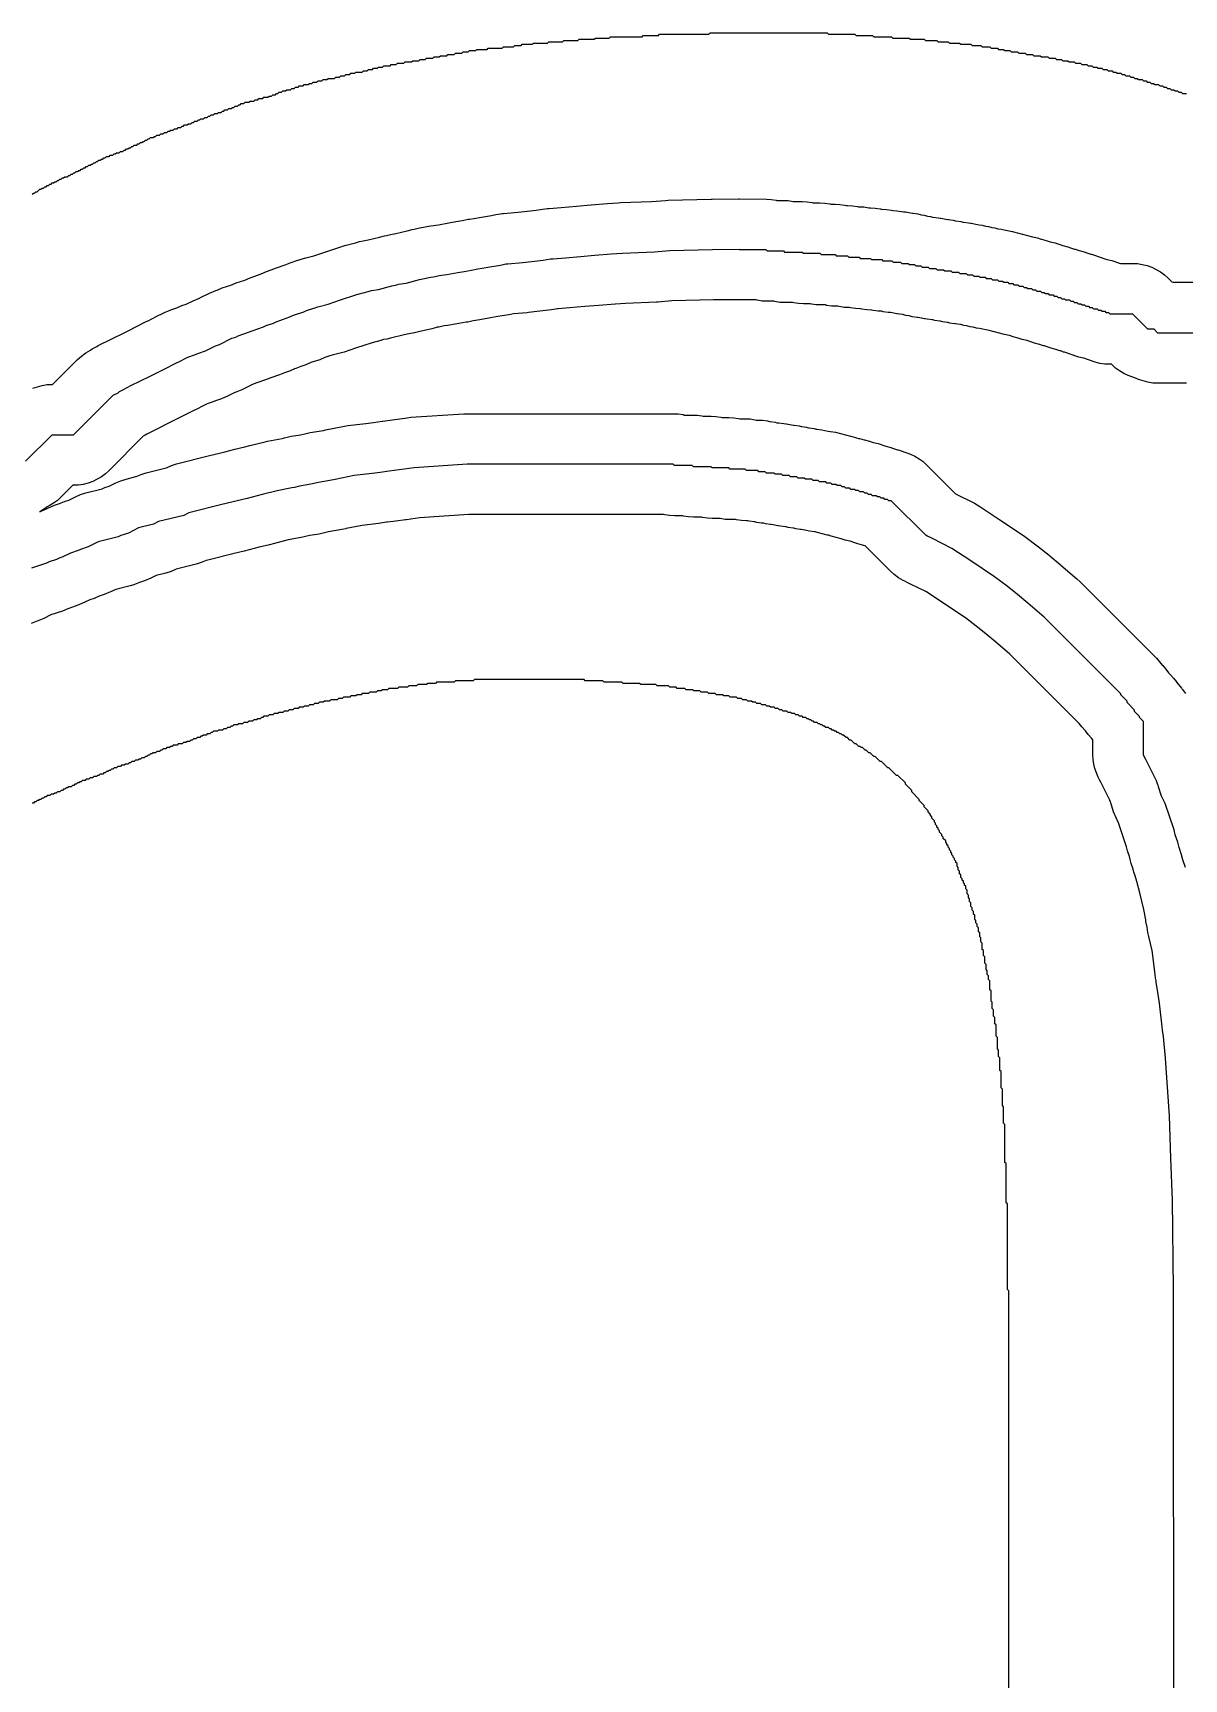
# Model space of a CAD drawing. Header units: millimetres. Extents: x 0 to 1800, y 0 to 406.
# Drawn here: x 601.1 to 692.4, y 185.8 to 316.4 of the extents above; entities that cross this region are included whole.
import ezdxf

# ---------------------------------------------------------------- set-up
doc = ezdxf.new("R2010")
doc.units = ezdxf.units.MM
for name, color, linetype in [('CENTERLINE', 1, 'Continuous'), ('GROOVE_8MM', 3, 'Continuous'), ('OUTLINE', 7, 'Continuous')]:
    doc.layers.add(name, color=color, linetype=linetype)

msp = doc.modelspace()

# ---------------------------------------------------------------- linework, layer by layer
at = {"layer": 'CENTERLINE'}
for points in [[(600.48, 282.42), (602.58, 284.52), (604.28, 284.52), (607.42, 287.66), (607.82, 287.86), (607.92, 287.96), (608.04, 288.02), (608.24, 288.12), (608.84, 288.42), (610.36, 289.18), (610.36, 289.18), (611.84, 289.92), (612.04, 290.02), (612.24, 290.12), (612.84, 290.42), (613.04, 290.52), (613.24, 290.62), (613.36, 290.68), (613.96, 290.88), (614.16, 290.98), (614.76, 291.18), (615.56, 291.58), (615.86, 291.68), (616.86, 292.18), (617.16, 292.28), (617.36, 292.38), (618.26, 292.68), (618.46, 292.78), (619.36, 293.08), (619.56, 293.18), (620.16, 293.38), (620.36, 293.48), (620.66, 293.58), (620.86, 293.68), (621.46, 293.88), (621.66, 293.98), (622.56, 294.28), (622.76, 294.38), (623.36, 294.58), (623.36, 294.58), (623.38, 294.58), (623.68, 294.68), (624.48, 294.88), (625.4, 295.19), (626.86, 295.68), (626.88, 295.68), (627.68, 295.88), (627.93, 295.97), (628.48, 296.06), (629.54, 296.33), (629.94, 296.43), (630.08, 296.46), (630.68, 296.56), (631.74, 296.83), (632.14, 296.93), (632.28, 296.96), (632.48, 296.99), (632.98, 297.09), (633.31, 297.15), (633.91, 297.25), (634.78, 297.39), (635.28, 297.49), (635.88, 297.59), (636.38, 297.69), (636.71, 297.75), (637.31, 297.85), (638.18, 297.99), (638.6, 298.08), (638.75, 298.09), (639.95, 298.19), (641.55, 298.37), (642.15, 298.47), (642.35, 298.49), (643.32, 298.57), (644.52, 298.67), (645.66, 298.77), (646.96, 298.87), (647.84, 298.94), (650.38, 299.04), (651.57, 299.13), (655, 299.22), (657.1, 299.24), (657.12, 299.22), (659.22, 299.22), (659.32, 299.12), (660.62, 299.12), (660.72, 299.02), (662.12, 299.02), (662.22, 298.92), (663.52, 298.92), (663.62, 298.82), (664.72, 298.82), (664.82, 298.72), (665.72, 298.72), (665.82, 298.62), (666.62, 298.62), (666.72, 298.52), (667.52, 298.52), (667.62, 298.42), (668.42, 298.42), (668.52, 298.32), (669.22, 298.32), (669.32, 298.22), (669.92, 298.22), (670.02, 298.12), (670.52, 298.12), (670.62, 298.02), (671.02, 298.02), (671.12, 297.92), (671.52, 297.92), (671.62, 297.82), (672.12, 297.82), (672.22, 297.72), (672.72, 297.72), (672.82, 297.62), (673.32, 297.62), (673.42, 297.52), (673.92, 297.52), (674.02, 297.42), (674.52, 297.42), (674.62, 297.32), (675.12, 297.32), (675.22, 297.22), (675.62, 297.22), (675.72, 297.12), (676.12, 297.12), (676.22, 297.02), (676.62, 297.02), (676.72, 296.92), (677.12, 296.92), (677.22, 296.82), (677.62, 296.82), (677.72, 296.72), (678.02, 296.72), (678.12, 296.62), (678.42, 296.62), (678.52, 296.52), (678.82, 296.52), (678.92, 296.42), (679.22, 296.42), (679.32, 296.32), (679.62, 296.32), (679.72, 296.22), (679.92, 296.22), (680.02, 296.12), (680.32, 296.12), (680.42, 296.02), (680.62, 296.02), (680.72, 295.92), (681.02, 295.92), (681.12, 295.82), (681.32, 295.82), (681.42, 295.72), (681.62, 295.72), (681.72, 295.62), (682.02, 295.62), (682.12, 295.52), (682.32, 295.52), (682.42, 295.42), (682.62, 295.42), (682.72, 295.32), (682.92, 295.32), (683.02, 295.22), (683.32, 295.22), (683.42, 295.12), (683.62, 295.12), (683.72, 295.02), (683.92, 295.02), (684.02, 294.92), (684.22, 294.92), (684.32, 294.82), (684.52, 294.82), (684.62, 294.72), (684.82, 294.72), (684.92, 294.62), (685.12, 294.62), (685.22, 294.52), (685.52, 294.52), (685.62, 294.42), (685.82, 294.42), (685.92, 294.32), (686.12, 294.32), (686.22, 294.22), (686.42, 294.22), (686.52, 294.12), (688.32, 294.12), (689.52, 292.92), (690.02, 292.92), (690.32, 292.62), (693.47, 292.62)], [(692.52, 250.19), (692.32, 250.79), (692.22, 251.19), (692.02, 251.79), (691.92, 252.19), (691.72, 252.79), (691.62, 253.19), (690.93, 255.26), (690.63, 255.86), (690.39, 256.58), (690.39, 256.64), (690.33, 256.76), (690.23, 257.06), (689.49, 258.55), (689.39, 258.75), (689.29, 258.95), (689.19, 259.14), (689.19, 261.78), (688.89, 262.08), (688.89, 262.18), (688.49, 262.58), (688.49, 262.68), (687.89, 263.28), (687.89, 263.38), (687.39, 263.88), (687.39, 263.98), (681.32, 270.05), (680.03, 271.16), (679.21, 271.84), (678.37, 272.52), (677.37, 273.26), (675.49, 274.51), (675.49, 274.51), (673.99, 275.51), (672.44, 276.29), (672.24, 276.39), (672.04, 276.49), (671.92, 276.55), (669.18, 279.29), (668.98, 279.29), (668.88, 279.39), (668.68, 279.39), (668.58, 279.49), (668.38, 279.49), (668.28, 279.59), (668.08, 279.59), (667.98, 279.69), (667.68, 279.69), (667.58, 279.79), (667.38, 279.79), (667.28, 279.89), (667.08, 279.89), (666.98, 279.99), (666.68, 279.99), (666.58, 280.09), (666.38, 280.09), (666.28, 280.19), (665.98, 280.19), (665.88, 280.29), (665.58, 280.29), (665.48, 280.39), (665.28, 280.39), (665.18, 280.49), (664.88, 280.49), (664.78, 280.59), (664.48, 280.59), (664.38, 280.69), (664.08, 280.69), (663.98, 280.79), (663.48, 280.79), (663.38, 280.89), (662.98, 280.89), (662.88, 280.99), (662.38, 280.99), (662.28, 281.09), (661.78, 281.09), (661.68, 281.19), (661.18, 281.19), (661.08, 281.29), (660.58, 281.29), (660.48, 281.39), (659.98, 281.39), (659.88, 281.49), (659.28, 281.49), (659.18, 281.59), (658.68, 281.59), (658.58, 281.69), (657.68, 281.69), (657.58, 281.79), (656.38, 281.79), (656.28, 281.89), (654.98, 281.89), (654.88, 281.99), (653.48, 281.99), (653.38, 282.09), (651.98, 282.09), (651.88, 282.19), (635.53, 282.19), (631.32, 281.91), (630.13, 281.74), (629.33, 281.64), (628.63, 281.54), (627.98, 281.46), (626.56, 281.29), (625.05, 280.98), (624.92, 280.95), (623.72, 280.75), (623.12, 280.6), (622.22, 280.45), (621.82, 280.35), (621.62, 280.32), (620.45, 280.08), (619.26, 279.78), (618.86, 279.68), (618.06, 279.48), (617.26, 279.28), (616.86, 279.18), (616.06, 278.98), (613.44, 278.33), (613.04, 278.13), (611.04, 277.63), (610.64, 277.43), (609.44, 277.13), (608.64, 276.73), (608.04, 276.53), (607.84, 276.43), (607.82, 276.43), (606.24, 276.03), (605.44, 275.63), (604.84, 275.43), (604.64, 275.33), (604.04, 275.13), (603.44, 274.83), (603.14, 274.73), (602.94, 274.63), (602.34, 274.43), (602.14, 274.33), (600.94, 273.93)]]:
    msp.add_lwpolyline(points, dxfattribs=at)
at = {"layer": 'GROOVE_8MM'}
for points in [[(601.05, 288.21), (601.42, 288.34), (601.8, 288.44), (602.19, 288.5), (602.58, 288.52), (602.62, 288.52), (604.59, 290.49), (604.91, 290.77), (605.26, 291.03), (605.63, 291.24), (605.65, 291.25), (605.76, 291.33), (606.13, 291.54), (606.25, 291.6), (606.45, 291.7), (607.05, 292), (608.57, 292.75), (610.05, 293.5), (610.25, 293.6), (610.45, 293.7), (611.05, 294), (611.25, 294.1), (611.45, 294.2), (611.57, 294.25), (612.09, 294.47), (612.48, 294.6), (612.89, 294.77), (613.22, 294.88), (613.77, 295.15), (614.29, 295.37), (614.32, 295.38), (615.07, 295.75), (615.59, 295.97), (615.68, 296), (616.09, 296.17), (616.78, 296.4), (617.19, 296.57), (617.88, 296.8), (618.29, 296.97), (618.68, 297.1), (619.09, 297.27), (619.18, 297.3), (619.59, 297.47), (619.98, 297.6), (620.39, 297.77), (621.08, 298), (621.49, 298.17), (622.09, 298.37), (622.09, 298.37), (622.12, 298.38), (622.43, 298.48), (622.71, 298.57), (623.36, 298.73), (624.14, 298.99), (625.59, 299.47), (625.62, 299.48), (625.91, 299.57), (626.56, 299.73), (626.67, 299.76), (626.97, 299.85), (627.27, 299.91), (627.67, 299.98), (628.57, 300.21), (628.97, 300.31), (629.11, 300.34), (629.43, 300.41), (629.87, 300.48), (630.77, 300.71), (631.17, 300.81), (631.31, 300.84), (631.63, 300.91), (631.76, 300.93), (632.2, 301.02), (632.32, 301.04), (632.65, 301.09), (633.25, 301.19), (634.06, 301.33), (634.5, 301.42), (634.62, 301.44), (635.16, 301.53), (635.6, 301.62), (635.72, 301.64), (636.05, 301.69), (636.65, 301.79), (637.46, 301.93), (637.81, 302), (638.16, 302.05), (638.31, 302.07), (638.42, 302.08), (639.57, 302.18), (641, 302.33), (641.49, 302.42), (641.71, 302.45), (641.91, 302.47), (642.02, 302.48), (642.99, 302.56), (644.19, 302.66), (645.33, 302.76), (645.36, 302.76), (646.65, 302.86), (647.51, 302.93), (647.68, 302.94), (650.15, 303.03), (651.26, 303.12), (651.47, 303.13), (654.9, 303.22), (654.96, 303.22), (657.05, 303.24), (657.14, 303.24), (659.27, 303.21), (659.65, 303.19), (660.04, 303.13), (660.1, 303.12), (660.62, 303.12), (661.01, 303.1), (661.4, 303.04), (661.49, 303.02), (662.12, 303.02), (662.51, 303), (662.9, 302.94), (662.99, 302.92), (663.52, 302.92), (663.91, 302.9), (664.3, 302.84), (664.39, 302.82), (664.72, 302.82), (665.11, 302.8), (665.5, 302.74), (665.59, 302.72), (665.72, 302.72), (666.11, 302.7), (666.5, 302.64), (666.59, 302.62), (666.62, 302.62), (667.01, 302.6), (667.4, 302.54), (667.49, 302.52), (667.52, 302.52), (667.91, 302.5), (668.3, 302.44), (668.39, 302.42), (668.42, 302.42), (668.81, 302.4), (669.2, 302.34), (669.31, 302.31), (669.61, 302.3), (670, 302.24), (670.14, 302.2), (670.31, 302.2), (670.7, 302.14), (670.86, 302.1), (670.91, 302.1), (671.3, 302.04), (671.55, 301.97), (671.8, 301.94), (672.05, 301.87), (672.3, 301.84), (672.46, 301.8), (672.51, 301.8), (672.9, 301.74), (673.06, 301.7), (673.11, 301.7), (673.5, 301.64), (673.66, 301.6), (673.71, 301.6), (674.1, 301.54), (674.26, 301.5), (674.31, 301.5), (674.7, 301.44), (674.86, 301.4), (674.91, 301.4), (675.3, 301.34), (675.46, 301.3), (675.51, 301.3), (675.9, 301.24), (676.15, 301.17), (676.4, 301.14), (676.65, 301.07), (676.9, 301.04), (677.15, 300.97), (677.4, 300.94), (677.65, 300.87), (677.9, 300.84), (678.15, 300.77), (678.4, 300.74), (678.78, 300.64), (678.79, 300.64), (678.8, 300.64), (679.18, 300.54), (679.19, 300.54), (679.2, 300.54), (679.58, 300.44), (679.59, 300.44), (679.6, 300.44), (679.98, 300.34), (679.99, 300.34), (680, 300.34), (680.38, 300.24), (680.39, 300.24), (680.4, 300.24), (680.78, 300.14), (681.01, 300.06), (681.08, 300.04), (681.09, 300.04), (681.1, 300.04), (681.48, 299.94), (681.71, 299.86), (681.78, 299.84), (681.79, 299.84), (681.8, 299.84), (682.18, 299.74), (682.41, 299.66), (682.48, 299.64), (682.71, 299.56), (682.78, 299.54), (682.79, 299.54), (682.8, 299.54), (683.18, 299.44), (683.41, 299.36), (683.48, 299.34), (683.71, 299.26), (683.78, 299.24), (684.01, 299.16), (684.08, 299.14), (684.09, 299.14), (684.1, 299.14), (684.48, 299.04), (684.71, 298.96), (684.78, 298.94), (685.01, 298.86), (685.08, 298.84), (685.31, 298.76), (685.38, 298.74), (685.61, 298.66), (685.68, 298.64), (685.91, 298.56), (685.98, 298.54), (686.21, 298.46), (686.28, 298.44), (686.29, 298.44), (686.3, 298.44), (686.68, 298.34), (686.91, 298.26), (686.98, 298.24), (687.21, 298.16), (687.28, 298.14), (687.36, 298.12), (688.32, 298.12), (688.71, 298.1), (689.1, 298.04), (689.48, 297.94), (689.85, 297.81), (690.21, 297.64), (690.54, 297.44), (690.86, 297.21), (691.15, 296.94), (691.44, 296.65), (691.54, 296.62), (693.47, 296.62)], [(692.62, 288.62), (690.32, 288.62), (689.93, 288.63), (689.54, 288.69), (689.16, 288.79), (688.79, 288.92), (688.52, 289.05), (688.36, 289.09), (687.99, 289.22), (687.64, 289.39), (687.3, 289.59), (686.98, 289.82), (686.69, 290.09), (686.66, 290.12), (686.52, 290.12), (686.13, 290.13), (685.74, 290.19), (685.36, 290.29), (685.13, 290.37), (685.06, 290.39), (684.83, 290.47), (684.76, 290.49), (684.53, 290.57), (684.46, 290.59), (684.45, 290.59), (684.44, 290.59), (684.06, 290.69), (683.83, 290.77), (683.76, 290.79), (683.53, 290.87), (683.46, 290.89), (683.23, 290.97), (683.16, 290.99), (682.93, 291.07), (682.86, 291.09), (682.63, 291.17), (682.56, 291.19), (682.33, 291.27), (682.26, 291.29), (682.25, 291.29), (682.24, 291.29), (681.86, 291.39), (681.63, 291.47), (681.56, 291.49), (681.33, 291.57), (681.26, 291.59), (681.03, 291.67), (680.96, 291.69), (680.95, 291.69), (680.94, 291.69), (680.56, 291.79), (680.33, 291.87), (680.26, 291.89), (680.03, 291.97), (679.96, 291.99), (679.95, 291.99), (679.94, 291.99), (679.56, 292.09), (679.33, 292.17), (679.26, 292.19), (679.25, 292.19), (679.24, 292.19), (678.86, 292.29), (678.63, 292.37), (678.56, 292.39), (678.55, 292.39), (678.54, 292.39), (678.16, 292.49), (678.15, 292.49), (678.14, 292.49), (677.76, 292.59), (677.75, 292.59), (677.74, 292.59), (677.36, 292.69), (677.35, 292.69), (677.34, 292.69), (676.96, 292.79), (676.95, 292.79), (676.94, 292.79), (676.69, 292.86), (676.44, 292.89), (676.19, 292.96), (675.94, 292.99), (675.69, 293.06), (675.44, 293.09), (675.19, 293.16), (674.94, 293.19), (674.69, 293.26), (674.44, 293.29), (674.28, 293.33), (674.23, 293.33), (673.84, 293.39), (673.68, 293.43), (673.63, 293.43), (673.24, 293.49), (673.08, 293.53), (673.03, 293.53), (672.64, 293.59), (672.48, 293.63), (672.43, 293.63), (672.04, 293.69), (671.88, 293.73), (671.83, 293.73), (671.44, 293.79), (671.28, 293.83), (671.23, 293.83), (670.84, 293.89), (670.59, 293.96), (670.34, 293.99), (670.09, 294.06), (669.84, 294.09), (669.68, 294.13), (669.63, 294.13), (669.24, 294.19), (669.11, 294.23), (668.93, 294.23), (668.54, 294.29), (668.43, 294.32), (668.13, 294.33), (667.74, 294.39), (667.65, 294.42), (667.62, 294.42), (667.23, 294.43), (666.84, 294.49), (666.75, 294.52), (666.72, 294.52), (666.33, 294.53), (665.94, 294.59), (665.85, 294.62), (665.82, 294.62), (665.43, 294.63), (665.04, 294.69), (664.95, 294.72), (664.82, 294.72), (664.43, 294.73), (664.04, 294.79), (663.95, 294.82), (663.62, 294.82), (663.23, 294.83), (662.84, 294.89), (662.75, 294.92), (662.22, 294.92), (661.83, 294.93), (661.44, 294.99), (661.35, 295.02), (660.72, 295.02), (660.33, 295.03), (659.94, 295.09), (659.85, 295.12), (659.32, 295.12), (658.93, 295.13), (658.54, 295.19), (658.45, 295.22), (657.12, 295.22), (656.73, 295.23), (656.72, 295.24), (655.08, 295.22), (651.77, 295.14), (650.69, 295.05), (650.54, 295.04), (648.08, 294.95), (647.3, 294.88), (647.27, 294.88), (645.98, 294.78), (644.85, 294.69), (643.65, 294.59), (642.74, 294.51), (642.7, 294.51), (642.21, 294.43), (641.99, 294.4), (640.4, 294.22), (640.29, 294.21), (639.2, 294.12), (638.97, 294.07), (638.84, 294.05), (637.97, 293.9), (637.37, 293.8), (637.1, 293.76), (636.67, 293.67), (636.54, 293.65), (636, 293.56), (635.57, 293.47), (635.44, 293.45), (634.57, 293.3), (633.97, 293.2), (633.7, 293.16), (633.27, 293.07), (633.14, 293.05), (633.1, 293.04), (632.72, 292.94), (631.65, 292.68), (631.34, 292.61), (630.9, 292.54), (630.52, 292.44), (629.45, 292.18), (629.14, 292.11), (628.88, 292.07), (628.66, 292.01), (627.98, 291.83), (626.67, 291.4), (625.75, 291.09), (625.45, 291), (624.8, 290.84), (624.62, 290.78), (624.23, 290.65), (623.82, 290.48), (623.13, 290.25), (622.72, 290.08), (622.33, 289.95), (621.92, 289.78), (621.83, 289.75), (621.42, 289.58), (621.03, 289.45), (620.62, 289.28), (619.93, 289.05), (619.52, 288.88), (618.83, 288.65), (618.42, 288.48), (618.39, 288.47), (617.65, 288.1), (617.12, 287.88), (617.09, 287.87), (616.55, 287.6), (616.02, 287.38), (615.63, 287.25), (615.22, 287.08), (614.89, 286.97), (614.83, 286.94), (614.63, 286.84), (614.03, 286.54), (613.83, 286.44), (613.63, 286.34), (612.15, 285.6), (612.15, 285.6), (610.63, 284.84), (610.09, 284.57), (609.98, 284.49), (609.82, 284.4), (607.11, 281.69), (606.82, 281.42), (606.5, 281.19), (606.16, 280.99), (605.81, 280.82), (605.44, 280.69), (605.06, 280.59), (604.67, 280.53), (604.28, 280.52), (604.24, 280.52), (603.31, 279.59), (603.02, 279.32), (602.7, 279.09), (602.36, 278.89), (602.2, 278.81), (601.9, 278.59), (601.62, 278.42), (601.88, 278.53), (601.91, 278.54), (601.91, 278.54), (602.25, 278.71), (602.78, 278.93), (603.17, 279.06), (603.58, 279.23), (603.91, 279.34), (604.45, 279.61), (604.85, 279.78), (605.26, 279.91), (606.55, 280.23), (606.78, 280.33), (607.11, 280.44), (607.65, 280.71), (608.05, 280.88), (608.46, 281.01), (609.24, 281.2), (609.25, 281.21), (609.65, 281.38), (610.06, 281.51), (611.64, 281.9), (611.65, 281.91), (612.05, 282.08), (612.46, 282.21), (615.08, 282.87), (615.88, 283.07), (616.28, 283.17), (617.08, 283.37), (617.88, 283.57), (618.28, 283.67), (619.48, 283.96), (619.67, 284.01), (620.83, 284.24), (620.96, 284.26), (621, 284.27), (621.25, 284.33), (621.56, 284.4), (622.3, 284.52), (622.75, 284.63), (623.06, 284.7), (624.11, 284.87), (624.27, 284.91), (625.78, 285.21), (626.06, 285.25), (627.48, 285.43), (628.1, 285.51), (628.77, 285.6), (628.84, 285.61), (629.6, 285.71), (630.75, 285.87), (631.05, 285.91), (635.26, 286.19), (635.53, 286.19), (651.88, 286.19), (652.27, 286.18), (652.66, 286.12), (652.75, 286.09), (653.38, 286.09), (653.77, 286.08), (654.16, 286.02), (654.25, 285.99), (654.88, 285.99), (655.27, 285.98), (655.66, 285.92), (655.75, 285.89), (656.28, 285.89), (656.67, 285.88), (657.06, 285.82), (657.15, 285.79), (657.58, 285.79), (657.97, 285.78), (658.36, 285.72), (658.45, 285.69), (658.58, 285.69), (658.97, 285.68), (659.36, 285.62), (659.52, 285.58), (659.57, 285.58), (659.96, 285.52), (660.09, 285.48), (660.27, 285.48), (660.66, 285.42), (660.82, 285.38), (660.87, 285.38), (661.26, 285.32), (661.42, 285.28), (661.47, 285.28), (661.86, 285.22), (662.02, 285.18), (662.07, 285.18), (662.46, 285.12), (662.62, 285.08), (662.67, 285.08), (663.06, 285.02), (663.22, 284.98), (663.27, 284.98), (663.66, 284.92), (663.91, 284.85), (664.16, 284.82), (664.32, 284.78), (664.37, 284.78), (664.76, 284.72), (665.14, 284.62), (665.15, 284.62), (665.16, 284.62), (665.54, 284.52), (665.55, 284.52), (665.56, 284.52), (665.94, 284.42), (665.95, 284.42), (665.96, 284.42), (666.34, 284.32), (666.57, 284.24), (666.64, 284.22), (666.65, 284.22), (666.66, 284.22), (667.04, 284.12), (667.05, 284.12), (667.06, 284.12), (667.44, 284.02), (667.67, 283.94), (667.74, 283.92), (667.75, 283.92), (667.76, 283.92), (668.14, 283.82), (668.37, 283.74), (668.44, 283.72), (668.67, 283.64), (668.74, 283.62), (668.75, 283.62), (668.76, 283.62), (669.14, 283.52), (669.37, 283.44), (669.44, 283.42), (669.67, 283.34), (669.74, 283.32), (669.97, 283.24), (670.04, 283.22), (670.27, 283.14), (670.34, 283.12), (670.71, 282.99), (671.06, 282.82), (671.4, 282.62), (671.72, 282.39), (672.01, 282.12), (674.29, 279.84), (675.78, 279.09), (676.21, 278.84), (677.71, 277.84), (679.59, 276.59), (679.77, 276.46), (680.77, 275.72), (680.87, 275.64), (681.71, 274.97), (681.77, 274.92), (682.59, 274.23), (682.63, 274.19), (683.92, 273.09), (684.15, 272.88), (690.22, 266.81), (690.48, 266.52), (690.69, 266.24), (690.72, 266.21), (690.98, 265.92), (691.19, 265.64), (691.32, 265.51), (691.58, 265.22), (691.82, 264.91), (691.82, 264.9), (691.98, 264.72), (692.22, 264.41), (692.24, 264.37), (692.28, 264.32), (692.52, 264.01)], [(691.68, 72.31), (691.59, 216.7), (691.49, 223.8), (691.38, 227.12), (691.27, 230.48), (691.06, 233.54), (690.95, 235.06), (690.79, 236.78), (690.7, 237.3), (690.67, 237.56), (690.48, 239.43), (690.31, 240.46), (690.21, 241.06), (690.19, 241.2), (690.16, 241.41), (690.1, 241.94), (689.89, 243.61), (689.61, 244.72), (689.55, 245.03), (689.48, 245.47), (689.39, 245.9), (689.37, 246.03), (689.23, 246.87), (688.9, 248.18), (688.68, 249.07), (688.53, 249.52), (688.44, 249.82), (688.38, 250.07), (688.23, 250.52), (688.14, 250.82), (688.08, 251.07), (687.93, 251.52), (687.84, 251.82), (687.78, 252.07), (687.22, 253.73), (687.05, 254.07), (686.83, 254.6), (686.6, 255.31), (686.57, 255.42), (686.53, 255.5), (686.52, 255.53), (685.91, 256.76), (685.81, 256.96), (685.71, 257.16), (685.61, 257.35), (685.46, 257.69), (685.34, 258.04), (685.26, 258.4), (685.21, 258.77), (685.19, 259.14), (685.19, 260.33), (685.19, 260.33), (685.06, 260.46), (684.8, 260.75), (684.59, 261.03), (684.56, 261.06), (684.3, 261.35), (684.09, 261.63), (678.6, 267.12), (677.45, 268.1), (676.68, 268.74), (675.92, 269.35), (675.06, 269.99), (673.28, 271.19), (673.28, 271.19), (671.98, 272.05), (670.65, 272.71), (670.45, 272.81), (670.25, 272.91), (670.13, 272.97), (669.76, 273.18), (669.41, 273.44), (669.09, 273.72), (667.11, 275.7), (666.99, 275.75), (666.92, 275.77), (666.91, 275.77), (666.9, 275.77), (666.52, 275.87), (666.29, 275.95), (666.22, 275.97), (665.99, 276.05), (665.92, 276.07), (665.91, 276.07), (665.9, 276.07), (665.52, 276.17), (665.29, 276.25), (665.22, 276.27), (665.21, 276.27), (665.2, 276.27), (664.82, 276.37), (664.81, 276.37), (664.8, 276.37), (664.42, 276.47), (664.19, 276.55), (664.12, 276.57), (664.11, 276.57), (664.1, 276.57), (663.72, 276.67), (663.71, 276.67), (663.7, 276.67), (663.32, 276.77), (663.31, 276.77), (663.3, 276.77), (663.14, 276.81), (663.09, 276.81), (662.7, 276.87), (662.45, 276.93), (662.2, 276.97), (662.04, 277.01), (661.99, 277.01), (661.6, 277.07), (661.44, 277.11), (661.39, 277.11), (661, 277.17), (660.84, 277.21), (660.79, 277.21), (660.4, 277.27), (660.24, 277.31), (660.19, 277.31), (659.8, 277.37), (659.64, 277.41), (659.59, 277.41), (659.2, 277.47), (659.06, 277.51), (658.89, 277.51), (658.5, 277.57), (658.34, 277.61), (658.29, 277.61), (657.9, 277.67), (657.81, 277.69), (657.68, 277.69), (657.29, 277.71), (656.9, 277.77), (656.81, 277.79), (656.38, 277.79), (655.99, 277.81), (655.6, 277.87), (655.51, 277.89), (654.98, 277.89), (654.59, 277.91), (654.2, 277.97), (654.11, 277.99), (653.48, 277.99), (653.09, 278.01), (652.7, 278.07), (652.61, 278.09), (651.98, 278.09), (651.59, 278.11), (651.2, 278.17), (651.11, 278.19), (635.66, 278.19), (631.74, 277.93), (630.7, 277.78), (630.63, 277.78), (629.86, 277.68), (629.2, 277.58), (629.13, 277.58), (628.48, 277.49), (627.2, 277.33), (625.93, 277.08), (625.89, 277.07), (625.57, 277), (624.53, 276.83), (624.09, 276.72), (623.77, 276.65), (623.03, 276.53), (622.79, 276.47), (622.47, 276.4), (622.34, 276.38), (621.33, 276.18), (620.23, 275.9), (619.83, 275.8), (619.03, 275.6), (618.23, 275.4), (617.83, 275.3), (617.03, 275.1), (614.83, 274.56), (614.82, 274.55), (614.42, 274.38), (614.01, 274.25), (612.43, 273.86), (612.42, 273.85), (612.02, 273.68), (611.61, 273.55), (610.83, 273.36), (610.43, 273.16), (609.91, 272.94), (609.52, 272.81), (609.11, 272.64), (609.08, 272.63), (608.79, 272.54), (607.63, 272.26), (607.23, 272.06), (606.71, 271.84), (606.32, 271.71), (605.91, 271.54), (605.58, 271.43), (605.23, 271.26), (604.71, 271.04), (604.62, 271.01), (604.21, 270.84), (603.82, 270.71), (603.41, 270.54), (602.48, 270.23), (601.93, 269.96), (601.41, 269.74), (601.32, 269.71), (600.91, 269.54)]]:
    msp.add_lwpolyline(points, dxfattribs=at)
at = {"layer": 'OUTLINE'}
for points in [[(601, 303.6), (601.1, 303.7), (601.2, 303.7), (601.3, 303.8), (601.4, 303.8), (601.6, 304), (601.7, 304), (601.8, 304.1), (601.9, 304.1), (602, 304.2), (602.1, 304.2), (602.2, 304.3), (602.3, 304.3), (602.4, 304.4), (602.5, 304.4), (602.6, 304.5), (602.7, 304.5), (602.8, 304.6), (602.9, 304.6), (603, 304.7), (603.1, 304.7), (603.2, 304.8), (603.3, 304.8), (603.4, 304.9), (603.5, 304.9), (603.6, 305), (603.8, 305), (603.9, 305.1), (604, 305.1), (604.1, 305.2), (604.2, 305.2), (604.3, 305.3), (604.4, 305.3), (604.5, 305.4), (604.6, 305.4), (604.7, 305.5), (604.8, 305.5), (604.9, 305.6), (605, 305.6), (605.1, 305.7), (605.2, 305.7), (605.3, 305.8), (605.4, 305.8), (605.5, 305.9), (605.6, 305.9), (605.7, 306), (605.8, 306), (605.9, 306.1), (606, 306.1), (606.1, 306.2), (606.2, 306.2), (606.3, 306.3), (606.4, 306.3), (606.5, 306.4), (606.6, 306.4), (606.7, 306.5), (606.8, 306.5), (606.9, 306.6), (607.1, 306.6), (607.2, 306.7), (607.4, 306.7), (607.5, 306.8), (607.6, 306.8), (607.7, 306.9), (607.9, 306.9), (608, 307), (608.2, 307), (608.3, 307.1), (608.4, 307.1), (608.5, 307.2), (608.6, 307.2), (608.7, 307.3), (608.8, 307.3), (608.9, 307.4), (609, 307.4), (609.1, 307.5), (609.3, 307.5), (609.4, 307.6), (609.5, 307.6), (609.6, 307.7), (609.7, 307.7), (609.8, 307.8), (609.9, 307.8), (610, 307.9), (610.1, 307.9), (610.2, 308), (610.3, 308), (610.4, 308.1), (610.6, 308.1), (610.7, 308.2), (610.8, 308.2), (610.9, 308.3), (611.1, 308.3), (611.2, 308.4), (611.4, 308.4), (611.5, 308.5), (611.7, 308.5), (611.8, 308.6), (611.9, 308.6), (612, 308.7), (612.2, 308.7), (612.3, 308.8), (612.5, 308.8), (612.6, 308.9), (612.8, 308.9), (612.9, 309), (613, 309), (613.1, 309.1), (613.3, 309.1), (613.4, 309.2), (613.6, 309.2), (613.7, 309.3), (613.8, 309.3), (613.9, 309.4), (614.1, 309.4), (614.2, 309.5), (614.3, 309.5), (614.4, 309.6), (614.6, 309.6), (614.7, 309.7), (614.9, 309.7), (615, 309.8), (615.1, 309.8), (615.2, 309.9), (615.4, 309.9), (615.5, 310), (615.7, 310), (615.8, 310.1), (616, 310.1), (616.1, 310.2), (616.2, 310.2), (616.3, 310.3), (616.5, 310.3), (616.6, 310.4), (616.8, 310.4), (616.9, 310.5), (617, 310.5), (617.1, 310.6), (617.3, 310.6), (617.4, 310.7), (617.5, 310.7), (617.6, 310.8), (617.8, 310.8), (617.9, 310.9), (618.2, 310.9), (618.3, 311), (618.6, 311), (618.7, 311.1), (618.9, 311.1), (619, 311.2), (619.3, 311.2), (619.4, 311.3), (619.7, 311.3), (619.8, 311.4), (620, 311.4), (620.1, 311.5), (620.3, 311.5), (620.4, 311.6), (620.5, 311.6), (620.6, 311.7), (620.8, 311.7), (620.9, 311.8), (621.1, 311.8), (621.2, 311.9), (621.5, 311.9), (621.6, 312), (621.8, 312), (621.9, 312.1), (622.1, 312.1), (622.2, 312.2), (622.5, 312.2), (622.6, 312.3), (622.9, 312.3), (623, 312.4), (623.2, 312.4), (623.3, 312.5), (623.6, 312.5), (623.7, 312.6), (624, 312.6), (624.1, 312.7), (624.4, 312.7), (624.5, 312.8), (625, 312.8), (625.1, 312.9), (625.4, 312.9), (625.5, 313), (625.8, 313), (625.9, 313.1), (626.2, 313.1), (626.3, 313.2), (626.6, 313.2), (626.7, 313.3), (627.2, 313.3), (627.3, 313.4), (627.6, 313.4), (627.7, 313.5), (628, 313.5), (628.1, 313.6), (628.4, 313.6), (628.5, 313.7), (628.8, 313.7), (628.9, 313.8), (629.4, 313.8), (629.5, 313.9), (629.9, 313.9), (630, 314), (630.5, 314), (630.6, 314.1), (631.1, 314.1), (631.2, 314.2), (631.7, 314.2), (631.8, 314.3), (632.2, 314.3), (632.3, 314.4), (632.8, 314.4), (632.9, 314.5), (633.3, 314.5), (633.4, 314.6), (633.9, 314.6), (634, 314.7), (634.5, 314.7), (634.6, 314.8), (635.1, 314.8), (635.2, 314.9), (635.6, 314.9), (635.7, 315), (636.2, 315), (636.3, 315.1), (637.1, 315.1), (637.2, 315.2), (638.3, 315.2), (638.4, 315.3), (639.2, 315.3), (639.3, 315.4), (639.8, 315.4), (639.9, 315.5), (640.7, 315.5), (640.8, 315.6), (641.9, 315.6), (642, 315.7), (643.1, 315.7), (643.2, 315.8), (644.3, 315.8), (644.4, 315.9), (645.6, 315.9), (645.7, 316), (646.8, 316), (646.9, 316.1), (649.4, 316.1), (649.5, 316.2), (650.7, 316.2), (650.8, 316.3), (654.7, 316.3), (654.8, 316.4), (664.1, 316.4), (664.2, 316.3), (666.3, 316.3), (666.3, 316.3), (666.4, 316.2), (667.7, 316.2), (667.8, 316.1), (669.2, 316.1), (669.3, 316), (670.6, 316), (670.7, 315.9), (671.8, 315.9), (671.9, 315.8), (672.8, 315.8), (672.9, 315.7), (673.7, 315.7), (673.8, 315.6), (674.6, 315.6), (674.7, 315.5), (675.5, 315.5), (675.6, 315.4), (676.3, 315.4), (676.4, 315.3), (677, 315.3), (677.1, 315.2), (677.6, 315.2), (677.7, 315.1), (678.1, 315.1), (678.2, 315), (678.6, 315), (678.7, 314.9), (679.2, 314.9), (679.3, 314.8), (679.8, 314.8), (679.9, 314.7), (680.4, 314.7), (680.5, 314.6), (681, 314.6), (681.1, 314.5), (681.6, 314.5), (681.7, 314.4), (682.2, 314.4), (682.3, 314.3), (682.7, 314.3), (682.8, 314.2), (683.2, 314.2), (683.3, 314.1), (683.7, 314.1), (683.8, 314), (684.2, 314), (684.3, 313.9), (684.7, 313.9), (684.8, 313.8), (685.1, 313.8), (685.2, 313.7), (685.5, 313.7), (685.6, 313.6), (685.9, 313.6), (686, 313.5), (686.3, 313.5), (686.4, 313.4), (686.7, 313.4), (686.8, 313.3), (687, 313.3), (687.1, 313.2), (687.4, 313.2), (687.5, 313.1), (687.7, 313.1), (687.8, 313), (688.1, 313), (688.2, 312.9), (688.4, 312.9), (688.5, 312.8), (688.7, 312.8), (688.8, 312.7), (689.1, 312.7), (689.2, 312.6), (689.4, 312.6), (689.5, 312.5), (689.7, 312.5), (689.8, 312.4), (690, 312.4), (690.1, 312.3), (690.4, 312.3), (690.5, 312.2), (690.7, 312.2), (690.8, 312.1), (691, 312.1), (691.1, 312), (691.3, 312), (691.4, 311.9), (691.6, 311.9), (691.7, 311.8), (691.9, 311.8), (692, 311.7), (692.2, 311.7), (692.3, 311.6), (692.6, 311.6)], [(678.5, 63.6), (678.5, 216.6), (678.4, 216.7), (678.4, 223.5), (678.3, 223.6), (678.3, 226.7), (678.2, 226.8), (678.2, 229.8), (678.1, 229.9), (678.1, 231.2), (678, 231.3), (678, 232.6), (677.9, 232.7), (677.9, 234), (677.8, 234.1), (677.8, 235.1), (677.7, 235.2), (677.7, 235.7), (677.6, 235.8), (677.6, 236.7), (677.5, 236.8), (677.5, 237.7), (677.4, 237.8), (677.4, 238.3), (677.3, 238.4), (677.3, 238.9), (677.2, 239), (677.2, 239.5), (677.1, 239.6), (677.1, 240.4), (677, 240.5), (677, 241.2), (676.9, 241.3), (676.9, 241.6), (676.8, 241.7), (676.8, 242), (676.7, 242.1), (676.7, 242.5), (676.6, 242.6), (676.6, 243.1), (676.5, 243.2), (676.5, 243.6), (676.4, 243.7), (676.4, 244.2), (676.3, 244.3), (676.3, 244.6), (676.2, 244.7), (676.2, 245), (676.1, 245.1), (676.1, 245.4), (676, 245.5), (676, 245.7), (675.9, 245.8), (675.9, 246), (675.8, 246.1), (675.8, 246.4), (675.7, 246.5), (675.7, 246.7), (675.6, 246.8), (675.6, 247), (675.5, 247.1), (675.5, 247.4), (675.4, 247.5), (675.4, 247.7), (675.3, 247.8), (675.3, 248), (675.2, 248.1), (675.2, 248.4), (675.1, 248.5), (675.1, 248.7), (675, 248.8), (675, 248.9), (674.9, 249), (674.9, 249.1), (674.8, 249.2), (674.8, 249.3), (674.7, 249.4), (674.7, 249.6), (674.6, 249.7), (674.6, 249.9), (674.5, 250), (674.5, 250.2), (674.4, 250.3), (674.4, 250.5), (674.3, 250.6), (674.3, 250.7), (674.2, 250.8), (674.2, 250.9), (674.1, 251), (674.1, 251.1), (674, 251.2), (674, 251.3), (673.9, 251.4), (673.9, 251.5), (673.8, 251.6), (673.8, 251.7), (673.7, 251.8), (673.7, 251.9), (673.6, 252), (673.6, 252.1), (673.5, 252.2), (673.5, 252.3), (673.3, 252.5), (673.3, 252.6), (673.2, 252.7), (673.2, 252.8), (673, 253), (673, 253.1), (672.9, 253.2), (672.9, 253.3), (672.8, 253.4), (672.8, 253.5), (672.7, 253.6), (672.7, 253.7), (672.6, 253.8), (672.6, 253.9), (672.4, 254.1), (672.4, 254.2), (672.3, 254.3), (672.3, 254.4), (672.1, 254.6), (672.1, 254.7), (671.8, 255), (671.8, 255.1), (671.4, 255.5), (671.4, 255.6), (670.8, 256.2), (670.8, 256.3), (670.3, 256.8), (670.3, 256.9), (669.7, 257.5), (669.6, 257.5), (669, 258.1), (668.9, 258.1), (668.4, 258.6), (668.3, 258.6), (667.9, 259), (667.8, 259), (667.5, 259.3), (667.4, 259.3), (667.2, 259.5), (667.1, 259.5), (666.9, 259.7), (666.8, 259.7), (666.7, 259.8), (666.6, 259.8), (666.4, 260), (666.3, 260), (666, 260.3), (665.9, 260.3), (665.7, 260.5), (665.6, 260.5), (665.4, 260.7), (665.3, 260.7), (665.2, 260.8), (665.1, 260.8), (665, 260.9), (664.9, 260.9), (664.8, 261), (664.7, 261), (664.6, 261.1), (664.5, 261.1), (664.4, 261.2), (664.3, 261.2), (664.2, 261.3), (664, 261.3), (663.9, 261.4), (663.8, 261.4), (663.7, 261.5), (663.6, 261.5), (663.5, 261.6), (663.4, 261.6), (663.3, 261.7), (663.1, 261.7), (663, 261.8), (662.9, 261.8), (662.8, 261.9), (662.7, 261.9), (662.6, 262), (662.5, 262), (662.4, 262.1), (662.2, 262.1), (662.1, 262.2), (661.9, 262.2), (661.8, 262.3), (661.6, 262.3), (661.5, 262.4), (661.3, 262.4), (661.2, 262.5), (661, 262.5), (660.9, 262.6), (660.6, 262.6), (660.5, 262.7), (660.3, 262.7), (660.2, 262.8), (660, 262.8), (659.9, 262.9), (659.6, 262.9), (659.5, 263), (659.3, 263), (659.2, 263.1), (658.9, 263.1), (658.8, 263.2), (658.5, 263.2), (658.4, 263.3), (658.2, 263.3), (658.1, 263.4), (657.8, 263.4), (657.7, 263.5), (657.4, 263.5), (657.3, 263.6), (657, 263.6), (656.9, 263.7), (656.4, 263.7), (656.3, 263.8), (655.9, 263.8), (655.8, 263.9), (655.3, 263.9), (655.2, 264), (654.7, 264), (654.6, 264.1), (654.1, 264.1), (654, 264.2), (653.5, 264.2), (653.4, 264.3), (652.9, 264.3), (652.8, 264.4), (652.2, 264.4), (652.1, 264.5), (651.6, 264.5), (651.5, 264.6), (650.6, 264.6), (650.5, 264.7), (649.3, 264.7), (649.2, 264.8), (647.9, 264.8), (647.8, 264.9), (646.4, 264.9), (646.3, 265), (644.9, 265), (644.8, 265.1), (636.1, 265.1), (636, 265), (634.6, 265), (634.5, 264.9), (633.1, 264.9), (633, 264.8), (632.4, 264.8), (632.3, 264.7), (631.6, 264.7), (631.5, 264.6), (630.9, 264.6), (630.8, 264.5), (630.1, 264.5), (630, 264.4), (629.3, 264.4), (629.2, 264.3), (628.8, 264.3), (628.7, 264.2), (628.4, 264.2), (628.3, 264.1), (627.8, 264.1), (627.7, 264), (627.2, 264), (627.1, 263.9), (626.8, 263.9), (626.7, 263.8), (626.3, 263.8), (626.2, 263.7), (625.7, 263.7), (625.6, 263.6), (625.3, 263.6), (625.2, 263.5), (624.7, 263.5), (624.6, 263.4), (624.2, 263.4), (624.1, 263.3), (623.8, 263.3), (623.7, 263.2), (623.4, 263.2), (623.3, 263.1), (623, 263.1), (622.9, 263), (622.6, 263), (622.5, 262.9), (622.2, 262.9), (622.1, 262.8), (621.8, 262.8), (621.7, 262.7), (621.4, 262.7), (621.3, 262.6), (621, 262.6), (620.9, 262.5), (620.6, 262.5), (620.5, 262.4), (620.2, 262.4), (620.1, 262.3), (619.8, 262.3), (619.7, 262.2), (619.4, 262.2), (619.3, 262.1), (619.2, 262.1), (619.1, 262), (618.9, 262), (618.8, 261.9), (618.6, 261.9), (618.5, 261.8), (618.2, 261.8), (618.1, 261.7), (617.8, 261.7), (617.7, 261.6), (617.4, 261.6), (617.3, 261.5), (617, 261.5), (616.9, 261.4), (616.8, 261.4), (616.7, 261.3), (616.5, 261.3), (616.4, 261.2), (616.2, 261.2), (616.1, 261.1), (615.8, 261.1), (615.7, 261), (615.4, 261), (615.3, 260.9), (615.2, 260.9), (615.1, 260.8), (614.9, 260.8), (614.8, 260.7), (614.6, 260.7), (614.5, 260.6), (614.4, 260.6), (614.3, 260.5), (614.1, 260.5), (614, 260.4), (613.8, 260.4), (613.7, 260.3), (613.6, 260.3), (613.5, 260.2), (613.3, 260.2), (613.2, 260.1), (613, 260.1), (612.9, 260), (612.6, 260), (612.5, 259.9), (612.2, 259.9), (612.1, 259.8), (612, 259.8), (611.9, 259.7), (611.7, 259.7), (611.6, 259.6), (611.4, 259.6), (611.3, 259.5), (611.2, 259.5), (611.1, 259.4), (610.9, 259.4), (610.8, 259.3), (610.6, 259.3), (610.5, 259.2), (610.4, 259.2), (610.3, 259.1), (610.2, 259.1), (610.1, 259), (610, 259), (609.9, 258.9), (609.7, 258.9), (609.6, 258.8), (609.5, 258.8), (609.4, 258.7), (609.2, 258.7), (609.1, 258.6), (608.9, 258.6), (608.8, 258.5), (608.7, 258.5), (608.6, 258.4), (608.4, 258.4), (608.3, 258.3), (608.1, 258.3), (608, 258.2), (607.8, 258.2), (607.7, 258.1), (607.5, 258.1), (607.4, 258), (607.3, 258), (607.2, 257.9), (607.1, 257.9), (607, 257.8), (606.9, 257.8), (606.8, 257.7), (606.7, 257.7), (606.6, 257.6), (606.4, 257.6), (606.3, 257.5), (606.2, 257.5), (606.1, 257.4), (605.9, 257.4), (605.8, 257.3), (605.6, 257.3), (605.5, 257.2), (605.3, 257.2), (605.2, 257.1), (605, 257.1), (604.9, 257), (604.8, 257), (604.7, 256.9), (604.6, 256.9), (604.5, 256.8), (604.4, 256.8), (604.3, 256.7), (604.2, 256.7), (604.1, 256.6), (603.9, 256.6), (603.8, 256.5), (603.7, 256.5), (603.6, 256.4), (603.5, 256.4), (603.4, 256.3), (603.3, 256.3), (603.2, 256.2), (603, 256.2), (602.9, 256.1), (602.8, 256.1), (602.7, 256), (602.5, 256), (602.4, 255.9), (602.2, 255.9), (602.1, 255.8), (602, 255.8), (601.9, 255.7), (601.8, 255.7), (601.7, 255.6), (601.6, 255.6), (601.5, 255.5), (601.4, 255.5), (601.3, 255.4), (601.2, 255.4), (601.1, 255.3), (601, 255.3)]]:
    msp.add_lwpolyline(points, dxfattribs=at)

doc.saveas('drawing.dxf')
